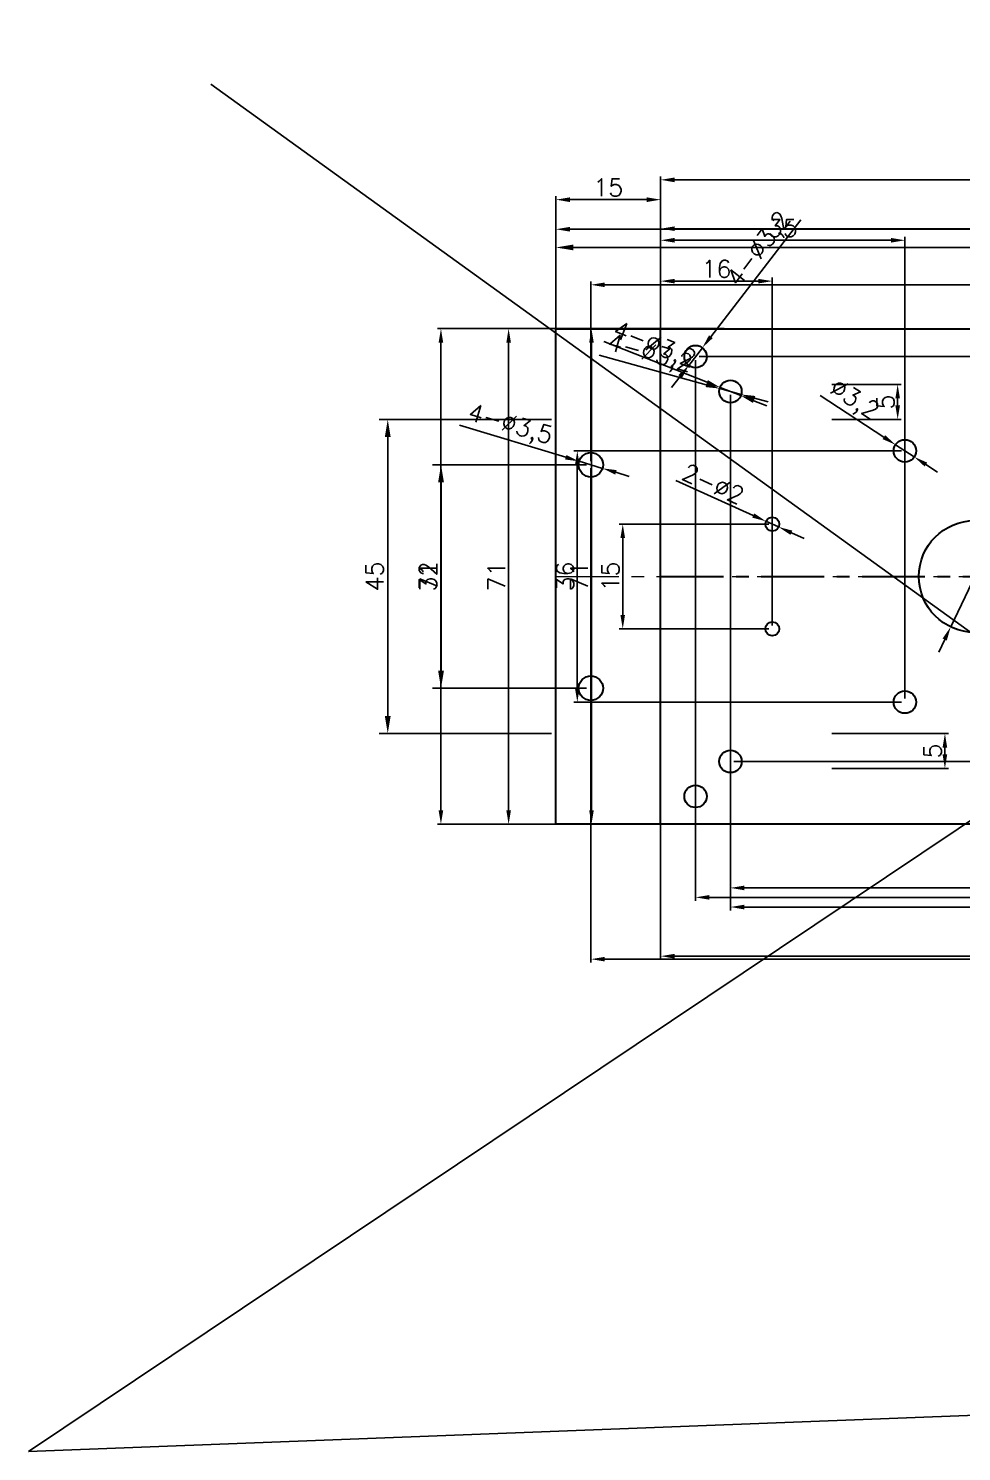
# Model space of a CAD drawing. Header units: millimetres. Extents: x 781 to 1894, y 658 to 940.
# Drawn here: x 781.3 to 915, y 735.8 to 939.7 of the extents above; entities that cross this region are included whole.
import ezdxf

# ---------------------------------------------------------------- set-up
doc = ezdxf.new("R2010")
doc.units = ezdxf.units.MM
doc.linetypes.add('CENTER', pattern=[50.8, 31.75, -6.35, 6.35, -6.35])
for name, color, linetype, lineweight in [('dim', 82, 'Continuous', 9), ('上板', 130, 'Continuous', 30), ('中心线', 10, 'Continuous', 13), ('中间板', 52, 'Continuous', 30), ('底板', 130, 'Continuous', 30)]:
    doc.layers.add(name, color=color, linetype=linetype, lineweight=lineweight)
doc.styles.get("Standard").update_dxf_attribs({"font": 'txt', "bigfont": 'gbcbig.shx'})
doc.dimstyles.new('ISO-25', dxfattribs={"dimtxt": 2.5, "dimasz": 2.5, "dimexe": 1.25, "dimexo": 0.625, "dimtad": 1, "dimtxsty": 'Standard', "dimcen": 2.5, "dimadec": 0, "dimazin": 0, "dimtfac": 1, "dimtmove": 0, "dimatfit": 3, "dimfxl": 1, "dimarcsym": 0})

# ---------------------------------------------------------------- blocks, each defined once
blk = doc.blocks.new('*D1')
at = {"layer": 'Defpoints', "color": 0}
for p in [(840.41, 877.15), (861.87, 877.15), (861.87, 845.15)]:
    blk.add_point(p, dxfattribs=at)
at = {"layer": 'dim', "color": 0, "lineweight": -2}
for p, q in [((861.24, 877.15), (839.16, 877.15)), ((840.41, 847.65), (840.41, 874.65)), ((861.24, 845.15), (839.16, 845.15))]:
    blk.add_line(p, q, dxfattribs=at)
at = {"layer": 'dim', "color": 0}
for points in [[(839.99, 874.65), (840.82, 874.65), (840.41, 877.15)], [(839.99, 847.65), (840.82, 847.65), (840.41, 845.15)]]:
    blk.add_solid(points, dxfattribs=at)
at = {"layer": 'dim', "color": 0, "insert": (838.53, 861.15), "char_height": 2.5, "attachment_point": 5, "rotation": 90}
blk.add_mtext('32', dxfattribs=at)
blk = doc.blocks.new('*D2')
at = {"layer": 'Defpoints', "color": 0}
for p in [(1031.87, 908.28), (856.87, 883.65), (1031.87, 883.65)]:
    blk.add_point(p, dxfattribs=at)
at = {"layer": 'dim', "color": 0, "lineweight": -2}
for p, q in [((856.87, 884.27), (856.87, 909.53)), ((1031.87, 884.27), (1031.87, 909.53)), ((859.37, 908.28), (1029.37, 908.28))]:
    blk.add_line(p, q, dxfattribs=at)
at = {"layer": 'dim', "color": 0}
for points in [[(859.37, 908.7), (859.37, 907.87), (856.87, 908.28)], [(1029.37, 908.7), (1029.37, 907.87), (1031.87, 908.28)]]:
    blk.add_solid(points, dxfattribs=at)
at = {"layer": 'dim', "color": 0, "insert": (944.37, 910.16), "char_height": 2.5, "attachment_point": 5}
blk.add_mtext('175', dxfattribs=at)
blk = doc.blocks.new('*D3')
at = {"layer": 'Defpoints', "color": 0}
for p in [(856.87, 883.65), (832.77, 838.65), (856.87, 838.65)]:
    blk.add_point(p, dxfattribs=at)
at = {"layer": 'dim', "color": 0, "lineweight": -2}
for p, q in [((856.24, 883.65), (831.52, 883.65)), ((832.77, 881.15), (832.77, 841.15)), ((856.24, 838.65), (831.52, 838.65))]:
    blk.add_line(p, q, dxfattribs=at)
at = {"layer": 'dim', "color": 0}
for points in [[(832.36, 881.15), (833.19, 881.15), (832.77, 883.65)], [(832.36, 841.15), (833.19, 841.15), (832.77, 838.65)]]:
    blk.add_solid(points, dxfattribs=at)
at = {"layer": 'dim', "color": 0, "insert": (830.9, 861.15), "char_height": 2.5, "attachment_point": 5, "rotation": 90}
blk.add_mtext('45', dxfattribs=at)
blk = doc.blocks.new('*D4')
at = {"layer": 'Defpoints', "color": 0}
for p in [(861.87, 902.93), (861.87, 877.15), (1026.87, 877.15)]:
    blk.add_point(p, dxfattribs=at)
at = {"layer": 'dim', "color": 0, "lineweight": -2}
for p, q in [((861.87, 877.65), (861.87, 903.43)), ((1026.87, 877.65), (1026.87, 903.43)), ((1024.87, 902.93), (863.87, 902.93))]:
    blk.add_line(p, q, dxfattribs=at)
at = {"layer": 'dim', "color": 0}
for points in [[(863.87, 903.27), (863.87, 902.6), (861.87, 902.93)], [(1024.87, 903.27), (1024.87, 902.6), (1026.87, 902.93)]]:
    blk.add_solid(points, dxfattribs=at)
at = {"layer": 'dim', "color": 0, "insert": (946.87, 904.68), "char_height": 2.5, "attachment_point": 5}
blk.add_mtext('165', dxfattribs=at)
blk = doc.blocks.new('*D10')
at = {"layer": 'Defpoints', "color": 0}
for p in [(871.87, 915.13), (856.87, 869.53), (871.87, 869.53)]:
    blk.add_point(p, dxfattribs=at)
at = {"layer": 'dim', "color": 0, "lineweight": -2}
for p, q in [((856.87, 870.03), (856.87, 915.63)), ((871.87, 870.03), (871.87, 915.63)), ((858.87, 915.13), (869.87, 915.13))]:
    blk.add_line(p, q, dxfattribs=at)
at = {"layer": 'dim', "color": 0}
for points in [[(858.87, 915.46), (858.87, 914.79), (856.87, 915.13)], [(869.87, 915.46), (869.87, 914.79), (871.87, 915.13)]]:
    blk.add_solid(points, dxfattribs=at)
at = {"layer": 'dim', "color": 0, "insert": (864.37, 916.88), "char_height": 2.5, "attachment_point": 5}
blk.add_mtext('15', dxfattribs=at)
blk = doc.blocks.new('*D12')
at = {"layer": 'Defpoints', "color": 0}
for p in [(1016.87, 917.97), (871.87, 892.83), (1016.87, 892.83)]:
    blk.add_point(p, dxfattribs=at)
at = {"layer": 'dim', "color": 0, "lineweight": -2}
for p, q in [((871.87, 893.33), (871.87, 918.47)), ((873.87, 917.97), (1014.87, 917.97)), ((1016.87, 893.33), (1016.87, 918.47))]:
    blk.add_line(p, q, dxfattribs=at)
at = {"layer": 'dim', "color": 0}
for points in [[(873.87, 918.3), (873.87, 917.63), (871.87, 917.97)], [(1014.87, 918.3), (1014.87, 917.63), (1016.87, 917.97)]]:
    blk.add_solid(points, dxfattribs=at)
at = {"layer": 'dim', "color": 0, "insert": (944.37, 919.72), "char_height": 2.5, "attachment_point": 5}
blk.add_mtext('145', dxfattribs=at)
blk = doc.blocks.new('*D14')
at = {"layer": 'Defpoints', "color": 0}
for p in [(895.88, 838.65), (912.6, 838.65), (895.88, 833.65)]:
    blk.add_point(p, dxfattribs=at)
at = {"layer": 'dim', "color": 0, "lineweight": -2}
for p, q in [((896.38, 838.65), (913.1, 838.65)), ((912.6, 835.65), (912.6, 836.65)), ((896.38, 833.65), (913.1, 833.65))]:
    blk.add_line(p, q, dxfattribs=at)
at = {"layer": 'dim', "color": 0}
for points in [[(912.27, 836.65), (912.93, 836.65), (912.6, 838.65)], [(912.27, 835.65), (912.93, 835.65), (912.6, 833.65)]]:
    blk.add_solid(points, dxfattribs=at)
at = {"layer": 'dim', "color": 0, "insert": (910.85, 836.15), "char_height": 2.5, "attachment_point": 5, "rotation": 90}
blk.add_mtext('5', dxfattribs=at)
blk = doc.blocks.new('*D15')
at = {"layer": 'Defpoints', "color": 0}
for p in [(895.88, 888.65), (895.88, 883.65), (905.83, 883.65)]:
    blk.add_point(p, dxfattribs=at)
at = {"layer": 'dim', "color": 0, "lineweight": -2}
for p, q in [((896.38, 888.65), (906.33, 888.65)), ((905.83, 886.65), (905.83, 885.65)), ((896.38, 883.65), (906.33, 883.65))]:
    blk.add_line(p, q, dxfattribs=at)
at = {"layer": 'dim', "color": 0}
for points in [[(905.5, 886.65), (906.16, 886.65), (905.83, 888.65)], [(905.5, 885.65), (906.16, 885.65), (905.83, 883.65)]]:
    blk.add_solid(points, dxfattribs=at)
at = {"layer": 'dim', "color": 0, "insert": (904.08, 886.15), "char_height": 2.5, "attachment_point": 5, "rotation": 90}
blk.add_mtext('5', dxfattribs=at)
blk = doc.blocks.new('*D16')
at = {"layer": 'Defpoints', "color": 0}
for p in [(1031.87, 910.89), (856.87, 886.23), (1031.87, 886.23)]:
    blk.add_point(p, dxfattribs=at)
at = {"layer": 'dim', "color": 211, "lineweight": -2}
for p, q in [((856.87, 886.73), (856.87, 911.39)), ((1031.87, 886.73), (1031.87, 911.39))]:
    blk.add_line(p, q, dxfattribs=at)
at = {"layer": 'dim', "color": 0, "lineweight": -2}
blk.add_line((858.87, 910.89), (1029.87, 910.89), dxfattribs=at)
at = {"layer": 'dim', "color": 0}
for points in [[(858.87, 911.23), (858.87, 910.56), (856.87, 910.89)], [(1029.87, 911.23), (1029.87, 910.56), (1031.87, 910.89)]]:
    blk.add_solid(points, dxfattribs=at)
at = {"layer": 'dim', "color": 0, "insert": (944.37, 912.64), "char_height": 2.5, "attachment_point": 5}
blk.add_mtext('175', dxfattribs=at)
blk = doc.blocks.new('*D17')
at = {"layer": 'Defpoints', "color": 0}
for p in [(840.39, 896.65), (861.48, 896.65), (861.48, 825.65)]:
    blk.add_point(p, dxfattribs=at)
at = {"layer": 'dim', "color": 211, "lineweight": -2}
for p, q in [((860.98, 896.65), (839.89, 896.65)), ((860.98, 825.65), (839.89, 825.65))]:
    blk.add_line(p, q, dxfattribs=at)
at = {"layer": 'dim', "color": 0, "lineweight": -2}
blk.add_line((840.39, 827.65), (840.39, 894.65), dxfattribs=at)
at = {"layer": 'dim', "color": 0}
for points in [[(840.06, 894.65), (840.72, 894.65), (840.39, 896.65)], [(840.06, 827.65), (840.72, 827.65), (840.39, 825.65)]]:
    blk.add_solid(points, dxfattribs=at)
at = {"layer": 'dim', "color": 0, "insert": (838.64, 861.15), "char_height": 2.5, "attachment_point": 5, "rotation": 90}
blk.add_mtext('71', dxfattribs=at)
blk = doc.blocks.new('*D18')
at = {"layer": 'Defpoints', "color": 0}
for p in [(880.33, 888.07), (883.41, 887.22)]:
    blk.add_point(p, dxfattribs=at)
at = {"layer": 'dim', "color": 0, "lineweight": -2}
for p, q in [((863.06, 892.84), (878.4, 888.61)), ((883.41, 887.22), (880.33, 888.07)), ((885.34, 886.69), (887.27, 886.16))]:
    blk.add_line(p, q, dxfattribs=at)
at = {"layer": 'dim', "color": 0}
for points in [[(878.49, 888.93), (878.31, 888.28), (880.33, 888.07)], [(885.43, 887.01), (885.25, 886.37), (883.41, 887.22)]]:
    blk.add_solid(points, dxfattribs=at)
at = {"layer": 'dim', "color": 0, "insert": (870.28, 892.88), "char_height": 2.5, "attachment_point": 5, "rotation": 344.5792}
blk.add_mtext('4-∅3,2', dxfattribs=at)
blk = doc.blocks.new('*D19')
at = {"layer": 'Defpoints', "color": 0}
for p in [(860.19, 877.65), (863.54, 876.64)]:
    blk.add_point(p, dxfattribs=at)
at = {"layer": 'dim', "color": 0, "lineweight": -2}
for p, q in [((843.04, 882.82), (858.28, 878.23)), ((863.54, 876.64), (860.19, 877.65)), ((865.46, 876.07), (867.37, 875.49))]:
    blk.add_line(p, q, dxfattribs=at)
at = {"layer": 'dim', "color": 0}
for points in [[(858.37, 878.55), (858.18, 877.91), (860.19, 877.65)], [(865.56, 876.39), (865.36, 875.75), (863.54, 876.64)]]:
    blk.add_solid(points, dxfattribs=at)
at = {"layer": 'dim', "color": 0, "insert": (850.27, 882.69), "char_height": 2.5, "attachment_point": 5, "rotation": 343.2338}
blk.add_mtext('4-∅3,5', dxfattribs=at)
blk = doc.blocks.new('*D25')
at = {"layer": 'Defpoints', "color": 0}
for p in [(881.87, 887.65), (1006.87, 887.65), (1006.87, 813.8)]:
    blk.add_point(p, dxfattribs=at)
at = {"layer": 'dim', "color": 211, "lineweight": -2}
for p, q in [((881.87, 887.15), (881.87, 813.3)), ((1006.87, 887.15), (1006.87, 813.3))]:
    blk.add_line(p, q, dxfattribs=at)
at = {"layer": 'dim', "color": 0, "lineweight": -2}
blk.add_line((883.87, 813.8), (1004.87, 813.8), dxfattribs=at)
at = {"layer": 'dim', "color": 0}
for points in [[(883.87, 814.13), (883.87, 813.46), (881.87, 813.8)], [(1004.87, 814.13), (1004.87, 813.46), (1006.87, 813.8)]]:
    blk.add_solid(points, dxfattribs=at)
at = {"layer": 'dim', "color": 0, "insert": (944.37, 815.55), "char_height": 2.5, "attachment_point": 5}
blk.add_mtext('125', dxfattribs=at)
blk = doc.blocks.new('*D26')
at = {"layer": 'Defpoints', "color": 0}
for p in [(861.87, 877.15), (1026.87, 877.15), (1026.87, 806.33)]:
    blk.add_point(p, dxfattribs=at)
at = {"layer": 'dim', "color": 211, "lineweight": -2}
for p, q in [((861.87, 876.65), (861.87, 805.83)), ((1026.87, 876.65), (1026.87, 805.83))]:
    blk.add_line(p, q, dxfattribs=at)
at = {"layer": 'dim', "color": 0, "lineweight": -2}
blk.add_line((863.87, 806.33), (1024.87, 806.33), dxfattribs=at)
at = {"layer": 'dim', "color": 0}
for points in [[(863.87, 806.66), (863.87, 806), (861.87, 806.33)], [(1024.87, 806.66), (1024.87, 806), (1026.87, 806.33)]]:
    blk.add_solid(points, dxfattribs=at)
at = {"layer": 'dim', "color": 0, "insert": (944.37, 808.08), "char_height": 2.5, "attachment_point": 5}
blk.add_mtext('165', dxfattribs=at)
blk = doc.blocks.new('*D38')
at = {"layer": 'Defpoints', "color": 0}
for p in [(920.31, 868.37), (913.43, 853.93)]:
    blk.add_point(p, dxfattribs=at)
at = {"layer": 'dim', "color": 0, "lineweight": -2}
for p, q in [((927.13, 882.66), (921.17, 870.18)), ((913.43, 853.93), (920.31, 868.37)), ((912.57, 852.12), (911.71, 850.32))]:
    blk.add_line(p, q, dxfattribs=at)
at = {"layer": 'dim', "color": 0}
for points in [[(920.87, 870.32), (921.47, 870.03), (920.31, 868.37)], [(912.27, 852.27), (912.87, 851.98), (913.43, 853.93)]]:
    blk.add_solid(points, dxfattribs=at)
at = {"layer": 'dim', "color": 0, "insert": (923, 878.07), "char_height": 2.5, "attachment_point": 5, "rotation": 64.5114}
blk.add_mtext('7-∅16', dxfattribs=at)
blk = doc.blocks.new('*D39')
at = {"layer": 'Defpoints', "color": 0}
for p in [(880.38, 888.24), (883.36, 887.06)]:
    blk.add_point(p, dxfattribs=at)
at = {"layer": 'dim', "color": 0, "lineweight": -2}
for p, q in [((863.72, 894.83), (878.52, 888.97)), ((883.36, 887.06), (880.38, 888.24)), ((885.22, 886.32), (887.08, 885.59))]:
    blk.add_line(p, q, dxfattribs=at)
at = {"layer": 'dim', "color": 0}
for points in [[(878.64, 889.28), (878.4, 888.66), (880.38, 888.24)], [(885.34, 886.63), (885.09, 886.01), (883.36, 887.06)]]:
    blk.add_solid(points, dxfattribs=at)
at = {"layer": 'dim', "color": 0, "insert": (870.91, 894.09), "char_height": 2.5, "attachment_point": 5, "rotation": 338.3963}
blk.add_mtext('4-∅3,2', dxfattribs=at)
blk = doc.blocks.new('*D40')
at = {"layer": 'Defpoints', "color": 0}
for p in [(905.53, 880.02), (908.21, 878.28)]:
    blk.add_point(p, dxfattribs=at)
at = {"layer": 'dim', "color": 0, "lineweight": -2}
for p, q in [((894.71, 887.07), (903.85, 881.11)), ((908.21, 878.28), (905.53, 880.02)), ((909.89, 877.18), (911.56, 876.09))]:
    blk.add_line(p, q, dxfattribs=at)
at = {"layer": 'dim', "color": 0}
for points in [[(904.04, 881.39), (903.67, 880.83), (905.53, 880.02)], [(910.07, 877.46), (909.7, 876.9), (908.21, 878.28)]]:
    blk.add_solid(points, dxfattribs=at)
at = {"layer": 'dim', "color": 0, "insert": (899.51, 886.28), "char_height": 2.5, "attachment_point": 5, "rotation": 326.9096}
blk.add_mtext('∅3,2', dxfattribs=at)
blk = doc.blocks.new('*D41')
at = {"layer": 'Defpoints', "color": 0}
for p in [(886.96, 869.06), (888.78, 868.24)]:
    blk.add_point(p, dxfattribs=at)
at = {"layer": 'dim', "color": 0, "lineweight": -2}
for p, q in [((874.05, 874.89), (885.14, 869.88)), ((888.78, 868.24), (886.96, 869.06)), ((890.61, 867.41), (892.43, 866.59))]:
    blk.add_line(p, q, dxfattribs=at)
at = {"layer": 'dim', "color": 0}
for points in [[(885.28, 870.19), (885, 869.58), (886.96, 869.06)], [(890.74, 867.72), (890.47, 867.11), (888.78, 868.24)]]:
    blk.add_solid(points, dxfattribs=at)
at = {"layer": 'dim', "color": 0, "insert": (879.41, 874.4), "char_height": 2.5, "attachment_point": 5, "rotation": 335.6821}
blk.add_mtext('2-∅2', dxfattribs=at)
blk = doc.blocks.new('*D43')
at = {"layer": 'Defpoints', "color": 0}
for p in [(906.87, 879.15), (859.93, 843.15), (906.87, 843.15)]:
    blk.add_point(p, dxfattribs=at)
at = {"layer": 'dim', "color": 211, "lineweight": -2}
for p, q in [((906.37, 879.15), (859.43, 879.15)), ((906.37, 843.15), (859.43, 843.15))]:
    blk.add_line(p, q, dxfattribs=at)
at = {"layer": 'dim', "color": 0, "lineweight": -2}
blk.add_line((859.93, 877.15), (859.93, 845.15), dxfattribs=at)
at = {"layer": 'dim', "color": 0}
for points in [[(859.6, 877.15), (860.27, 877.15), (859.93, 879.15)], [(859.6, 845.15), (860.27, 845.15), (859.93, 843.15)]]:
    blk.add_solid(points, dxfattribs=at)
at = {"layer": 'dim', "color": 0, "insert": (858.18, 861.15), "char_height": 2.5, "attachment_point": 5, "rotation": 90}
blk.add_mtext('36', dxfattribs=at)
blk = doc.blocks.new('*D44')
at = {"layer": 'Defpoints', "color": 0}
for p in [(887.88, 868.65), (866.44, 853.65), (887.87, 853.65)]:
    blk.add_point(p, dxfattribs=at)
at = {"layer": 'dim', "color": 211, "lineweight": -2}
for p, q in [((887.38, 868.65), (865.94, 868.65)), ((887.37, 853.65), (865.94, 853.65))]:
    blk.add_line(p, q, dxfattribs=at)
at = {"layer": 'dim', "color": 0, "lineweight": -2}
blk.add_line((866.44, 866.65), (866.44, 855.65), dxfattribs=at)
at = {"layer": 'dim', "color": 0}
for points in [[(866.11, 866.65), (866.77, 866.65), (866.44, 868.65)], [(866.11, 855.65), (866.77, 855.65), (866.44, 853.65)]]:
    blk.add_solid(points, dxfattribs=at)
at = {"layer": 'dim', "color": 0, "insert": (864.69, 861.15), "char_height": 2.5, "attachment_point": 5, "rotation": 90}
blk.add_mtext('15', dxfattribs=at)
blk = doc.blocks.new('*D45')
at = {"layer": 'Defpoints', "color": 0}
for p in [(871.87, 903.46), (871.87, 853.65), (887.87, 853.65)]:
    blk.add_point(p, dxfattribs=at)
at = {"layer": 'dim', "color": 211, "lineweight": -2}
for p, q in [((871.87, 854.15), (871.87, 903.96)), ((887.87, 854.15), (887.87, 903.96))]:
    blk.add_line(p, q, dxfattribs=at)
at = {"layer": 'dim', "color": 0, "lineweight": -2}
blk.add_line((885.87, 903.46), (873.87, 903.46), dxfattribs=at)
at = {"layer": 'dim', "color": 0}
for points in [[(873.87, 903.79), (873.87, 903.13), (871.87, 903.46)], [(885.87, 903.79), (885.87, 903.13), (887.87, 903.46)]]:
    blk.add_solid(points, dxfattribs=at)
at = {"layer": 'dim', "color": 0, "insert": (879.87, 905.21), "char_height": 2.5, "attachment_point": 5}
blk.add_mtext('16', dxfattribs=at)
blk = doc.blocks.new('*D46')
at = {"layer": 'Defpoints', "color": 0}
for p in [(881.87, 887.65), (1006.87, 887.65), (1006.87, 816.54)]:
    blk.add_point(p, dxfattribs=at)
at = {"layer": 'dim', "color": 211, "lineweight": -2}
for p, q in [((881.87, 887.15), (881.87, 816.04)), ((1006.87, 887.15), (1006.87, 816.04))]:
    blk.add_line(p, q, dxfattribs=at)
at = {"layer": 'dim', "color": 0, "lineweight": -2}
blk.add_line((883.87, 816.54), (1004.87, 816.54), dxfattribs=at)
at = {"layer": 'dim', "color": 0}
for points in [[(883.87, 816.87), (883.87, 816.2), (881.87, 816.54)], [(1004.87, 816.87), (1004.87, 816.2), (1006.87, 816.54)]]:
    blk.add_solid(points, dxfattribs=at)
at = {"layer": 'dim', "color": 0, "insert": (944.37, 818.29), "char_height": 2.5, "attachment_point": 5}
blk.add_mtext('125', dxfattribs=at)
blk = doc.blocks.new('*D47')
at = {"layer": 'Defpoints', "color": 0}
for p in [(871.87, 909.31), (871.87, 854.15), (906.87, 843.15)]:
    blk.add_point(p, dxfattribs=at)
at = {"layer": 'dim', "color": 211, "lineweight": -2}
for p, q in [((871.87, 854.65), (871.87, 909.81)), ((906.87, 843.65), (906.87, 909.81))]:
    blk.add_line(p, q, dxfattribs=at)
at = {"layer": 'dim', "color": 0, "lineweight": -2}
blk.add_line((904.87, 909.31), (873.87, 909.31), dxfattribs=at)
at = {"layer": 'dim', "color": 0}
for points in [[(873.87, 909.65), (873.87, 908.98), (871.87, 909.31)], [(904.87, 909.65), (904.87, 908.98), (906.87, 909.31)]]:
    blk.add_solid(points, dxfattribs=at)
at = {"layer": 'dim', "color": 0, "insert": (889.37, 911.06), "char_height": 2.5, "attachment_point": 5}
blk.add_mtext('35', dxfattribs=at)
blk = doc.blocks.new('*D59')
at = {"layer": 'Defpoints', "color": 0}
for p in [(871.87, 828.62), (1016.87, 828.62), (1016.87, 806.76)]:
    blk.add_point(p, dxfattribs=at)
at = {"layer": 'dim', "color": 211, "lineweight": -2}
for p, q in [((871.87, 828.12), (871.87, 806.26)), ((1016.87, 828.12), (1016.87, 806.26))]:
    blk.add_line(p, q, dxfattribs=at)
at = {"layer": 'dim', "color": 0, "lineweight": -2}
blk.add_line((873.87, 806.76), (1014.87, 806.76), dxfattribs=at)
at = {"layer": 'dim', "color": 0}
for points in [[(873.87, 807.09), (873.87, 806.42), (871.87, 806.76)], [(1014.87, 807.09), (1014.87, 806.42), (1016.87, 806.76)]]:
    blk.add_solid(points, dxfattribs=at)
at = {"layer": 'dim', "color": 0, "insert": (944.37, 808.51), "char_height": 2.5, "attachment_point": 5}
blk.add_mtext('145', dxfattribs=at)
blk = doc.blocks.new('*D60')
at = {"layer": 'Defpoints', "color": 0}
for p in [(850.09, 896.65), (881.45, 896.65), (877.45, 825.65)]:
    blk.add_point(p, dxfattribs=at)
at = {"layer": 'dim', "color": 211, "lineweight": -2}
for p, q in [((880.95, 896.65), (849.59, 896.65)), ((876.95, 825.65), (849.59, 825.65))]:
    blk.add_line(p, q, dxfattribs=at)
at = {"layer": 'dim', "color": 0, "lineweight": -2}
blk.add_line((850.09, 827.65), (850.09, 894.65), dxfattribs=at)
at = {"layer": 'dim', "color": 0}
for points in [[(849.76, 894.65), (850.42, 894.65), (850.09, 896.65)], [(849.76, 827.65), (850.42, 827.65), (850.09, 825.65)]]:
    blk.add_solid(points, dxfattribs=at)
at = {"layer": 'dim', "color": 0, "insert": (848.34, 861.15), "char_height": 2.5, "attachment_point": 5, "rotation": 90}
blk.add_mtext('71', dxfattribs=at)
blk = doc.blocks.new('*D84')
at = {"layer": 'Defpoints', "color": 0}
for p in [(1016.87, 910.97), (871.87, 896.65), (1016.87, 896.65)]:
    blk.add_point(p, dxfattribs=at)
at = {"layer": 'dim', "color": 211, "lineweight": -2}
for p, q in [((871.87, 897.15), (871.87, 911.47)), ((1016.87, 897.15), (1016.87, 911.47))]:
    blk.add_line(p, q, dxfattribs=at)
at = {"layer": 'dim', "color": 0, "lineweight": -2}
blk.add_line((873.87, 910.97), (1014.87, 910.97), dxfattribs=at)
at = {"layer": 'dim', "color": 0}
for points in [[(873.87, 911.3), (873.87, 910.64), (871.87, 910.97)], [(1014.87, 911.3), (1014.87, 910.64), (1016.87, 910.97)]]:
    blk.add_solid(points, dxfattribs=at)
at = {"layer": 'dim', "color": 0, "insert": (944.37, 912.72), "char_height": 2.5, "attachment_point": 5}
blk.add_mtext('145', dxfattribs=at)
blk = doc.blocks.new('*D85')
at = {"layer": 'Defpoints', "color": 0}
for p in [(871.87, 896.65), (861.96, 825.65), (871.87, 825.65)]:
    blk.add_point(p, dxfattribs=at)
at = {"layer": 'dim', "color": 211, "lineweight": -2}
for p, q in [((871.37, 896.65), (861.46, 896.65)), ((871.37, 825.65), (861.46, 825.65))]:
    blk.add_line(p, q, dxfattribs=at)
at = {"layer": 'dim', "color": 0, "lineweight": -2}
blk.add_line((861.96, 894.65), (861.96, 827.65), dxfattribs=at)
at = {"layer": 'dim', "color": 0}
for points in [[(861.63, 894.65), (862.29, 894.65), (861.96, 896.65)], [(861.63, 827.65), (862.29, 827.65), (861.96, 825.65)]]:
    blk.add_solid(points, dxfattribs=at)
at = {"layer": 'dim', "color": 0, "insert": (860.21, 861.15), "char_height": 2.5, "attachment_point": 5, "rotation": 90}
blk.add_mtext('71', dxfattribs=at)
blk = doc.blocks.new('*D86')
at = {"layer": 'Defpoints', "color": 0}
for p in [(876.87, 892.65), (1006.87, 887.65), (1006.87, 815.18)]:
    blk.add_point(p, dxfattribs=at)
at = {"layer": 'dim', "color": 211, "lineweight": -2}
for p, q in [((876.87, 892.15), (876.87, 814.68)), ((1006.87, 887.15), (1006.87, 814.68))]:
    blk.add_line(p, q, dxfattribs=at)
at = {"layer": 'dim', "color": 0, "lineweight": -2}
blk.add_line((878.87, 815.18), (1004.87, 815.18), dxfattribs=at)
at = {"layer": 'dim', "color": 0}
for points in [[(878.87, 815.52), (878.87, 814.85), (876.87, 815.18)], [(1004.87, 815.52), (1004.87, 814.85), (1006.87, 815.18)]]:
    blk.add_solid(points, dxfattribs=at)
at = {"layer": 'dim', "color": 0, "insert": (941.87, 816.93), "char_height": 2.5, "attachment_point": 5}
blk.add_mtext('130', dxfattribs=at)
blk = doc.blocks.new('*D87')
at = {"layer": 'Defpoints', "color": 0}
for p in [(876.87, 892.65), (881.87, 834.65), (1026.06, 834.65)]:
    blk.add_point(p, dxfattribs=at)
at = {"layer": 'dim', "color": 211, "lineweight": -2}
for p, q in [((877.37, 892.65), (1026.56, 892.65)), ((882.37, 834.65), (1026.56, 834.65))]:
    blk.add_line(p, q, dxfattribs=at)
at = {"layer": 'dim', "color": 0, "lineweight": -2}
blk.add_line((1026.06, 890.65), (1026.06, 836.65), dxfattribs=at)
at = {"layer": 'dim', "color": 0}
for points in [[(1025.73, 890.65), (1026.39, 890.65), (1026.06, 892.65)], [(1025.73, 836.65), (1026.39, 836.65), (1026.06, 834.65)]]:
    blk.add_solid(points, dxfattribs=at)
at = {"layer": 'dim', "color": 0, "insert": (1024.31, 863.65), "char_height": 2.5, "attachment_point": 5, "rotation": 90}
blk.add_mtext('58', dxfattribs=at)
blk = doc.blocks.new('*D92')
at = {"layer": 'Defpoints', "color": 0}
for p in [(877.85, 893.92), (875.89, 891.38)]:
    blk.add_point(p, dxfattribs=at)
at = {"layer": 'dim', "color": 0, "lineweight": -2}
for p, q in [((891.95, 912.23), (879.07, 895.5)), ((875.89, 891.38), (877.85, 893.92)), ((874.67, 889.8), (873.45, 888.21))]:
    blk.add_line(p, q, dxfattribs=at)
at = {"layer": 'dim', "color": 0}
for points in [[(878.8, 895.7), (879.33, 895.3), (877.85, 893.92)], [(874.41, 890), (874.94, 889.59), (875.89, 891.38)]]:
    blk.add_solid(points, dxfattribs=at)
at = {"layer": 'dim', "color": 0, "insert": (886.16, 907.92), "char_height": 2.5, "attachment_point": 5, "rotation": 52.3948}
blk.add_mtext('4-∅3,2', dxfattribs=at)

msp = doc.modelspace()

# ---------------------------------------------------------------- linework, layer by layer
at = {"layer": 'Defpoints'}
for p, q in [((781.292, 735.797), (1085.624, 939.655)), ((807.44, 931.674), (1063.834, 746.679)), ((1063.834, 746.679), (781.292, 735.797))]:
    msp.add_line(p, q, dxfattribs=at)
at = {"layer": '上板', "color": 1, "linetype": 'CENTER', "ltscale": 0.284}
msp.add_line((871.869, 861.149), (1016.869, 861.149), dxfattribs=at)
at = {"layer": '上板'}
msp.add_lwpolyline([(871.869, 896.649), (1016.869, 896.649), (1016.869, 825.649), (871.869, 825.649)], close=True, dxfattribs=at)
for centre, radius in [((881.869, 887.649), 1.6), ((906.869, 879.149), 1.6), ((887.873, 868.649), 1), ((916.869, 861.149), 8), ((887.873, 853.649), 1), ((906.869, 843.149), 1.6), ((881.869, 834.649), 1.6)]:
    msp.add_circle(centre, radius, dxfattribs=at)
at = {"layer": '中心线', "color": 1, "linetype": 'CENTER', "ltscale": 0.284}
for p, q in [((856.869, 861.149), (1031.869, 861.149)), ((871.869, 861.149), (1016.869, 861.149))]:
    msp.add_line(p, q, dxfattribs=at)
at = {"layer": '中间板'}
msp.add_lwpolyline([(856.869, 896.649), (1031.869, 896.649), (1031.869, 825.649), (856.869, 825.649)], close=True, dxfattribs=at)
for centre, radius in [((881.869, 887.649), 1.6), ((861.869, 877.149), 1.75), ((861.869, 845.149), 1.75), ((881.869, 834.649), 1.6)]:
    msp.add_circle(centre, radius, dxfattribs=at)
at = {"layer": '底板'}
msp.add_lwpolyline([(871.869, 896.649), (1016.869, 896.649), (1016.869, 825.649), (871.869, 825.649)], close=True, dxfattribs=at)
for centre in [(876.869, 892.649), (876.869, 829.649)]:
    msp.add_circle(centre, 1.6, dxfattribs=at)

# ---------------------------------------------------------------- dimensions: what is measured, and where the dimension line sits
at = {"layer": 'dim'}
for base, p1, p2, override, picture, middle in [((1016.869, 917.968), (871.869, 892.827), (1016.869, 892.827), {"dimasz": 2, "dimexe": 0.49975, "dimexo": 0.49975, "dimgap": 0.49975}, '*D12', (944.369, 919.717)), ((871.869, 915.126), (856.869, 869.529), (871.869, 869.529), {"dimasz": 2, "dimexe": 0.49975, "dimexo": 0.49975, "dimgap": 0.49975}, '*D10', (864.369, 916.876)), ((1031.869, 910.894), (856.869, 886.229), (1031.869, 886.229), {"dimasz": 2, "dimexe": 0.49975, "dimexo": 0.49975, "dimgap": 0.49975, "dimclre": 211}, '*D16', (944.369, 912.644)), ((1016.869, 910.968), (871.869, 896.649), (1016.869, 896.649), {"dimasz": 2, "dimexe": 0.49975, "dimexo": 0.49975, "dimgap": 0.49975, "dimclre": 211}, '*D84', (944.369, 912.718)), ((871.869, 909.312), (906.869, 843.149), (871.869, 854.148), {"dimasz": 2, "dimexe": 0.49975, "dimexo": 0.49975, "dimgap": 0.49975, "dimclre": 211}, '*D47', (889.369, 911.062)), ((871.869, 903.459), (887.873, 853.649), (871.869, 853.649), {"dimasz": 2, "dimexe": 0.49975, "dimexo": 0.49975, "dimgap": 0.49975, "dimclre": 211}, '*D45', (879.871, 905.209)), ((1006.869, 816.537), (881.869, 887.649), (1006.869, 887.649), {"dimasz": 2, "dimexe": 0.49975, "dimexo": 0.49975, "dimgap": 0.49975, "dimclre": 211}, '*D46', (944.369, 818.287)), ((1016.869, 806.756), (871.869, 828.618), (1016.869, 828.618), {"dimasz": 2, "dimexe": 0.49975, "dimexo": 0.49975, "dimgap": 0.49975, "dimclre": 211}, '*D59', (944.369, 808.506))]:
    dim = msp.add_linear_dim(base=base, p1=p1, p2=p2, dimstyle='ISO-25', override=override, dxfattribs=at)
    dim.commit()
    dim.dimension.update_dxf_attribs({"geometry": picture, "text_midpoint": middle})
dim = msp.add_diameter_dim_2p(p1=(875.893, 891.381), p2=(877.846, 893.916), text='4-<>', dimstyle='ISO-25', override={"dimasz": 2, "dimexe": 0.49975, "dimexo": 0.49975, "dimgap": 0.49975, "dimclre": 211}, dxfattribs=at)
dim.commit()
dim.dimension.update_dxf_attribs({"geometry": '*D92', "text_midpoint": (887.708, 906.72), "dimtype": 163})
dim = msp.add_linear_dim(base=(1031.869, 908.282), p1=(856.869, 883.649), p2=(1031.869, 883.649), dimstyle='ISO-25', dxfattribs=at)
dim.commit()
dim.dimension.update_dxf_attribs({"geometry": '*D2', "text_midpoint": (944.369, 908.282), "dimtype": 160})
for base, p1, p2, override, picture, middle in [((861.869, 902.933), (1026.869, 877.149), (861.869, 877.149), {"dimasz": 2, "dimexe": 0.49975, "dimexo": 0.49975, "dimgap": 0.49975}, '*D4', (946.869, 902.933)), ((1006.869, 815.183), (876.869, 892.649), (1006.869, 887.649), {"dimasz": 2, "dimexe": 0.49975, "dimexo": 0.49975, "dimgap": 0.49975, "dimclre": 211}, '*D86', (941.869, 815.183)), ((1006.869, 813.796), (881.869, 887.649), (1006.869, 887.649), {"dimasz": 2, "dimexe": 0.49975, "dimexo": 0.49975, "dimgap": 0.49975, "dimclre": 211}, '*D25', (944.369, 813.796)), ((1026.869, 806.331), (861.869, 877.149), (1026.869, 877.149), {"dimasz": 2, "dimexe": 0.49975, "dimexo": 0.49975, "dimgap": 0.49975, "dimclre": 211}, '*D26', (944.369, 806.331))]:
    dim = msp.add_linear_dim(base=base, p1=p1, p2=p2, dimstyle='ISO-25', override=override, dxfattribs=at)
    dim.commit()
    dim.dimension.update_dxf_attribs({"geometry": picture, "text_midpoint": middle, "dimtype": 160})
for p1, p2, text, picture, middle in [((883.357, 887.059), (880.382, 888.238), '4-<>', '*D39', (870.914, 894.093)), ((883.412, 887.223), (880.327, 888.074), '4-<>', '*D18', (870.284, 892.875)), ((863.545, 876.644), (860.194, 877.653), '4-<>', '*D19', (850.266, 882.689)), ((913.427, 853.927), (920.312, 868.37), '7-<>', '*D38', (923, 878.074)), ((888.784, 868.237), (886.962, 869.06), '2-<>', '*D41', (879.405, 874.395))]:
    dim = msp.add_diameter_dim_2p(p1=p1, p2=p2, text=text, dimstyle='ISO-25', override={"dimasz": 2, "dimexe": 0.49975, "dimexo": 0.49975, "dimgap": 0.49975, "dimclre": 211}, dxfattribs=at)
    dim.commit()
    dim.dimension.update_dxf_attribs({"geometry": picture, "text_midpoint": middle})
for base, p1, p2, override, picture, middle in [((840.388, 896.649), (861.48, 825.649), (861.48, 896.649), {"dimasz": 2, "dimexe": 0.49975, "dimexo": 0.49975, "dimgap": 0.49975, "dimclre": 211}, '*D17', (838.639, 861.149)), ((850.09, 896.649), (877.448, 825.649), (881.447, 896.649), {"dimasz": 2, "dimexe": 0.49975, "dimexo": 0.49975, "dimgap": 0.49975, "dimclre": 211}, '*D60', (848.34, 861.149)), ((861.961, 825.649), (871.869, 896.649), (871.869, 825.649), {"dimasz": 2, "dimexe": 0.49975, "dimexo": 0.49975, "dimgap": 0.49975, "dimclre": 211}, '*D85', (860.211, 861.149)), ((1026.059, 834.649), (876.869, 892.649), (881.869, 834.649), {"dimasz": 2, "dimexe": 0.49975, "dimexo": 0.49975, "dimgap": 0.49975, "dimclre": 211}, '*D87', (1024.309, 863.649)), ((905.831, 883.649), (895.883, 888.649), (895.883, 883.649), {"dimasz": 2, "dimexe": 0.49975, "dimexo": 0.49975, "dimgap": 0.49975}, '*D15', (904.081, 886.149)), ((859.934, 843.149), (906.869, 879.149), (906.869, 843.149), {"dimasz": 2, "dimexe": 0.49975, "dimexo": 0.49975, "dimgap": 0.49975, "dimclre": 211}, '*D43', (858.184, 861.149)), ((866.439, 853.649), (887.883, 868.649), (887.873, 853.649), {"dimasz": 2, "dimexe": 0.49975, "dimexo": 0.49975, "dimgap": 0.49975, "dimclre": 211}, '*D44', (864.689, 861.149)), ((912.599, 838.649), (895.883, 833.649), (895.883, 838.649), {"dimasz": 2, "dimexe": 0.49975, "dimexo": 0.49975, "dimgap": 0.49975}, '*D14', (910.849, 836.149))]:
    dim = msp.add_linear_dim(base=base, p1=p1, p2=p2, angle=90, dimstyle='ISO-25', override=override, dxfattribs=at)
    dim.commit()
    dim.dimension.update_dxf_attribs({"geometry": picture, "text_midpoint": middle})
dim = msp.add_diameter_dim_2p(p1=(908.21, 878.275), p2=(905.529, 880.022), dimstyle='ISO-25', override={"dimasz": 2, "dimexe": 0.49975, "dimexo": 0.49975, "dimgap": 0.49975, "dimclre": 211}, dxfattribs=at)
dim.commit()
dim.dimension.update_dxf_attribs({"geometry": '*D40', "text_midpoint": (899.512, 886.28)})
for base, p1, p2, picture, middle in [((832.773, 838.649), (856.869, 883.649), (856.869, 838.649), '*D3', (830.898, 861.149)), ((840.407, 877.149), (861.869, 845.149), (861.869, 877.149), '*D1', (838.532, 861.149))]:
    dim = msp.add_linear_dim(base=base, p1=p1, p2=p2, angle=90, dimstyle='ISO-25', dxfattribs=at)
    dim.commit()
    dim.dimension.update_dxf_attribs({"geometry": picture, "text_midpoint": middle})

doc.saveas('drawing.dxf')
